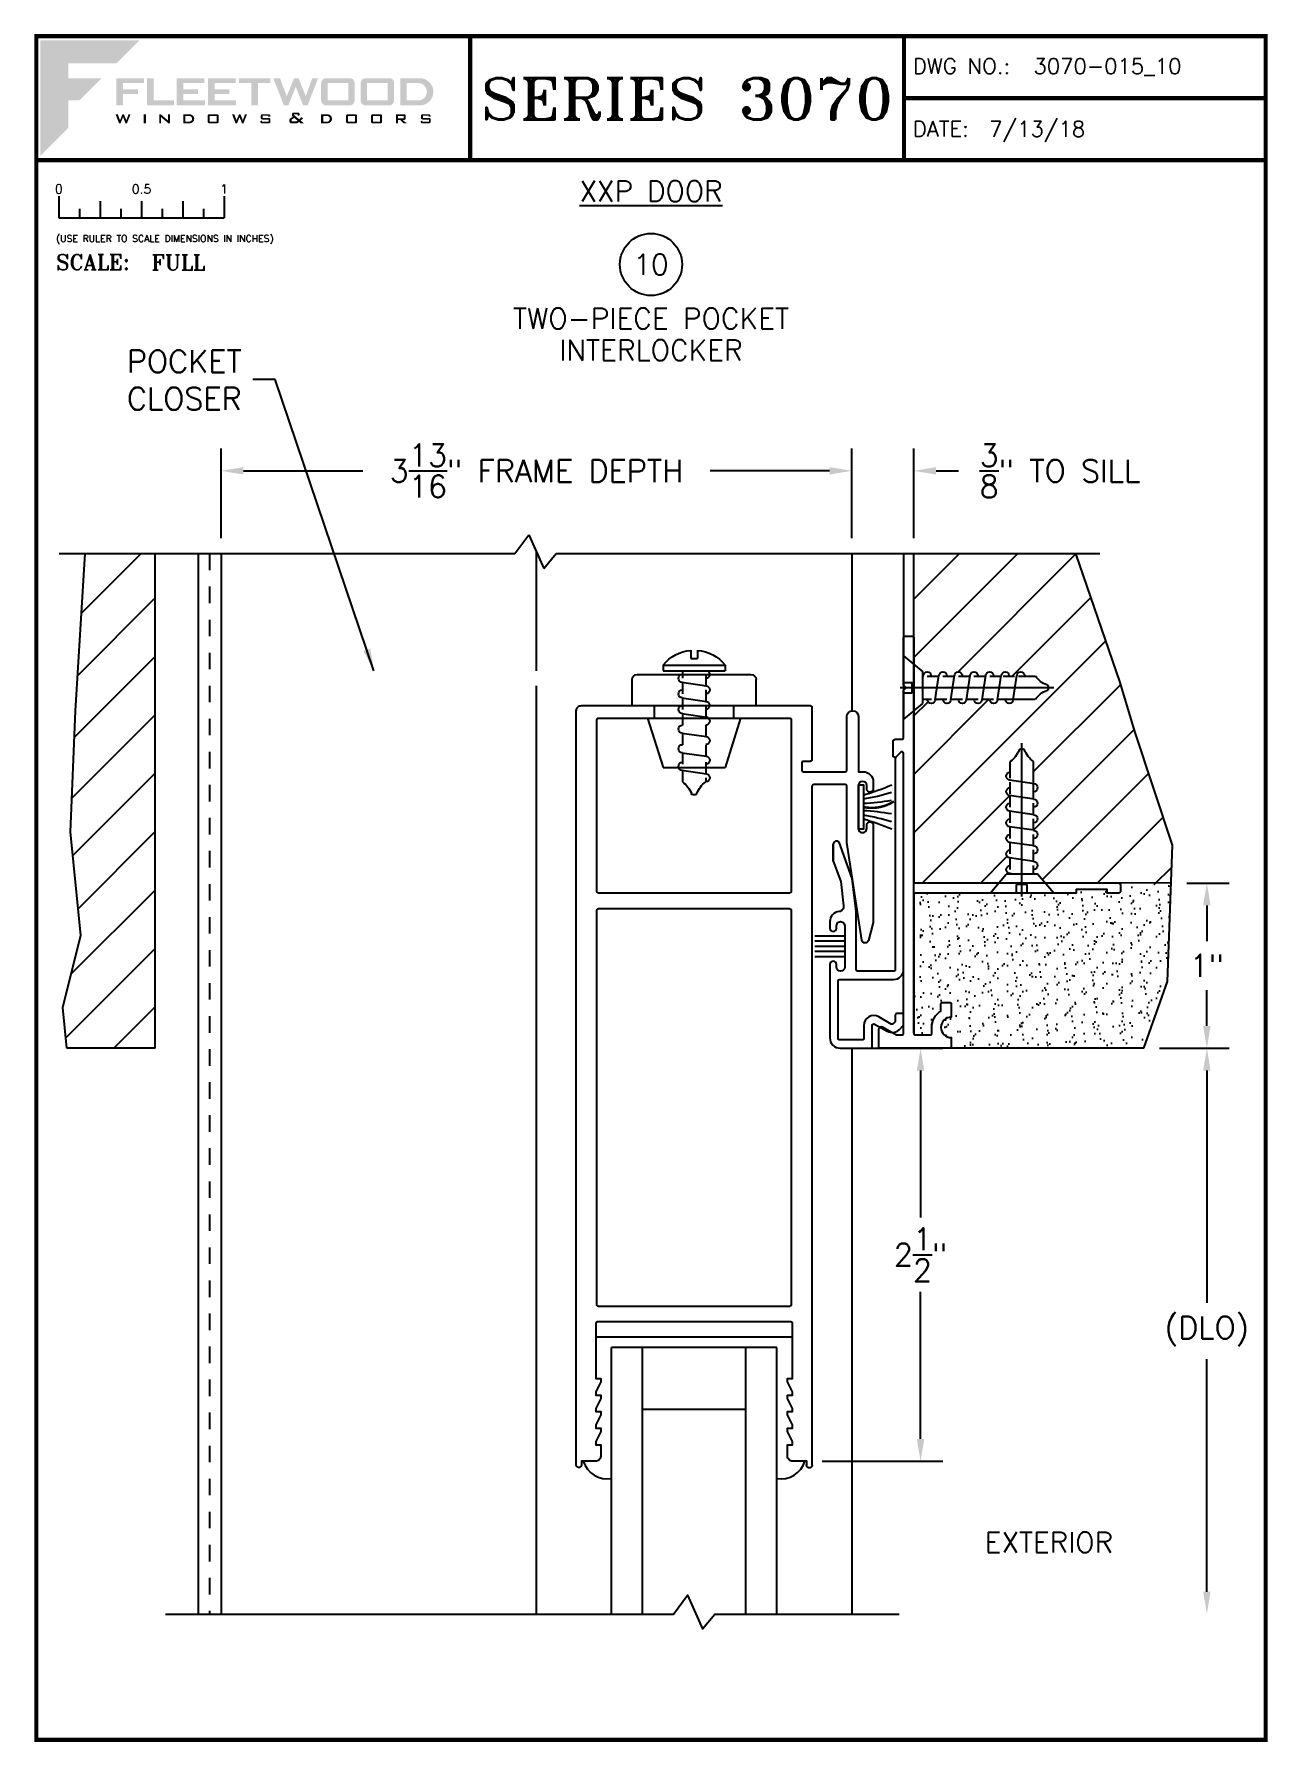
# Paper-space layout 'DETAIL 10' of a CAD drawing. Extents: x 0.3 to 7.8, y 0.1 to 10.4.
# The model-space entities are those that its viewports show. They can reach past a viewport. Long polylines and large blocks are cut down to what shows.
import ezdxf
from ezdxf.enums import TextEntityAlignment as Align

# ---------------------------------------------------------------- set-up
doc = ezdxf.new("R2010")
doc.units = 0
doc.header["$MEASUREMENT"] = 0
doc.linetypes.add('HIDDEN', pattern=[0.075, 0.05, -0.025])
doc.layers.get('0').update_dxf_attribs({"linetype": 'CONTINUOUS'})
doc.layers.get('DEFPOINTS').update_dxf_attribs({"color": 1, "linetype": 'CONTINUOUS'})
for name, color, linetype in [('ALUM-RED', 1, 'CONTINUOUS'), ('DIM', 7, 'CONTINUOUS'), ('FRAME', 1, 'CONTINUOUS'), ('GLASS-VINYL', 7, 'CONTINUOUS'), ('MISC', 7, 'CONTINUOUS'), ('SASH', 5, 'CONTINUOUS'), ('SEAL', 7, 'CONTINUOUS'), ('SILL-PAN', 7, 'CONTINUOUS'), ('TEXT', 7, 'CONTINUOUS'), ('VENT', 5, 'CONTINUOUS')]:
    doc.layers.add(name, color=color, linetype=linetype)
doc.layers.add('VP', color=40, linetype='CONTINUOUS', plot=False)
doc.layers.get('VP').off()
doc.styles.add('ROMANS', font='romans')
doc.styles.add('ROMANT', font='romant')
doc.styles.add('SIMPLEX-094', font='simplex.shx', dxfattribs={"height": 0.094})
doc.styles.get("Standard").update_dxf_attribs({"font": 'simplex.shx'})
doc.dimstyles.new('FULL SCALE', dxfattribs={"dimscale": 0.75, "dimtxt": 0.18, "dimasz": 0.18, "dimexe": 0.18, "dimexo": 0.125, "dimgap": 0.09, "dimtad": 0, "dimtih": 1, "dimtoh": 1, "dimdec": 4, "dimzin": 0, "dimdsep": 46, "dimlunit": 4, "dimtxsty": 'Standard', "dimcen": 0.09, "dimadec": 0, "dimazin": 0, "dimtfac": 1, "dimtdec": 4, "dimtofl": 0, "dimtmove": 0, "dimatfit": 3, "dimfxl": 0, "dimtolj": 1, "dimtzin": 0, "dimarcsym": 0})

# ---------------------------------------------------------------- blocks, each defined once
blk = doc.blocks.new('*D72')
at = {"layer": 'DEFPOINTS', "color": 0}
for p in [(7.179, 5.311), (7.014, 4.311), (7.395, 4.311)]:
    blk.add_point(p, dxfattribs=at)
at = {"layer": 'TEXT', "color": 0, "lineweight": -2}
for p, q in [((7.273, 5.311), (7.53, 5.311)), ((7.395, 5.176), (7.395, 4.959)), ((7.395, 4.446), (7.395, 4.663)), ((7.108, 4.311), (7.53, 4.311))]:
    blk.add_line(p, q, dxfattribs=at)
at = {"layer": 'TEXT', "color": 0}
for points in [[(7.372, 5.176), (7.417, 5.176), (7.395, 5.311)], [(7.372, 4.446), (7.417, 4.446), (7.395, 4.311)]]:
    blk.add_solid(points, dxfattribs=at)
at = {"layer": 'TEXT', "color": 0, "insert": (7.395, 4.811), "char_height": 0.135, "attachment_point": 5}
blk.add_mtext('\\A1;1"', dxfattribs=at)
blk = doc.blocks.new('Fleetwood_Logo_6-10-15')
h = blk.add_hatch(color=154)
h.dxf.hatch_style = 1
h.paths.add_polyline_path([(0.2526, -0.0017), (0.0019, -0.0017), (0.0019, -0.2942), (0.0725, -0.2236), (0.0725, -0.1535), (0.1007, -0.1535), (0.1567, -0.0976), (0.0725, -0.0976), (0.0725, -0.0596), (0.1946, -0.0596)])
h = blk.add_hatch(color=251)
h.dxf.hatch_style = 1
h.paths.add_polyline_path([(0.2487, -0.1256), (0.2112, -0.1256), (0.2112, -0.1102), (0.2647, -0.1102), (0.2647, -0.0976), (0.1946, -0.0976), (0.1946, -0.1667), (0.2112, -0.1667), (0.2112, -0.1377), (0.2487, -0.1377)])
h = blk.add_hatch(color=251)
h.dxf.hatch_style = 1
h.paths.add_polyline_path([(0.2886, -0.0976), (0.272, -0.0976), (0.272, -0.1667), (0.3401, -0.1667), (0.3401, -0.1535), (0.2886, -0.1535)])
h = blk.add_hatch(color=251)
h.dxf.hatch_style = 1
h.paths.add_polyline_path([(0.4175, -0.0976), (0.3474, -0.0976), (0.3474, -0.1667), (0.4185, -0.1667), (0.4185, -0.1534), (0.364, -0.1534), (0.364, -0.1377), (0.4015, -0.1377), (0.4015, -0.1256), (0.364, -0.1256), (0.364, -0.1102), (0.4175, -0.1102)])
h = blk.add_hatch(color=251)
h.dxf.hatch_style = 1
h.paths.add_polyline_path([(0.4965, -0.0976), (0.4264, -0.0976), (0.4264, -0.1667), (0.4975, -0.1667), (0.4975, -0.1534), (0.443, -0.1534), (0.443, -0.1377), (0.4804, -0.1377), (0.4804, -0.1256), (0.443, -0.1256), (0.443, -0.1102), (0.4965, -0.1102)])
h = blk.add_hatch(color=251)
h.dxf.hatch_style = 1
h.paths.add_polyline_path([(0.5842, -0.0976), (0.5054, -0.0976), (0.5054, -0.1102), (0.5365, -0.1102), (0.5365, -0.1667), (0.5531, -0.1667), (0.5531, -0.1102), (0.5842, -0.1102)])
h = blk.add_hatch(color=251)
h.dxf.hatch_style = 1
h.paths.add_polyline_path([(0.6089, -0.0976), (0.5921, -0.0976), (0.6188, -0.1667), (0.63, -0.1667), (0.6489, -0.1192), (0.6679, -0.1667), (0.6789, -0.1667), (0.7056, -0.0976), (0.6908, -0.0976), (0.6742, -0.1433), (0.6558, -0.0976), (0.6446, -0.0976), (0.6261, -0.1433)])
h = blk.add_hatch(color=251)
h.dxf.hatch_style = 1
h.paths.add_polyline_path([(0.7853, -0.0976), (0.726, -0.0976, 0.414214), (0.7133, -0.1102), (0.7133, -0.154, 0.414214), (0.726, -0.1667), (0.7853, -0.1667, 0.414214), (0.798, -0.154), (0.798, -0.1102, 0.414214)])
h.paths.add_polyline_path([(0.7819, -0.1102), (0.7819, -0.154), (0.7294, -0.154), (0.7294, -0.1102)], flags=16)
h = blk.add_hatch(color=251)
h.dxf.hatch_style = 1
h.paths.add_polyline_path([(0.8856, -0.0976), (0.8262, -0.0976, 0.414214), (0.8136, -0.1102), (0.8136, -0.154, 0.414214), (0.8262, -0.1667), (0.8856, -0.1667, 0.414214), (0.8982, -0.154), (0.8982, -0.1102, 0.414214)])
h.paths.add_polyline_path([(0.8822, -0.1102), (0.8822, -0.154), (0.8296, -0.154), (0.8296, -0.1102)], flags=16)
h = blk.add_hatch(color=251)
h.dxf.hatch_style = 1
h.paths.add_polyline_path([(0.9632, -0.0976), (0.914, -0.0976), (0.914, -0.1667), (0.9632, -0.1667, 1)])
h.paths.add_polyline_path([(0.9301, -0.1102), (0.9593, -0.1102, -1), (0.9593, -0.154), (0.9301, -0.154)], flags=16)
h = blk.add_hatch(color=7)
h.dxf.hatch_style = 1
h.paths.add_polyline_path([(0.2301, -0.1891), (0.2251, -0.1891), (0.2196, -0.2043), (0.2134, -0.1891), (0.2097, -0.1891), (0.2035, -0.2043), (0.1978, -0.1891), (0.1922, -0.1891), (0.2011, -0.2121), (0.2048, -0.2121), (0.2112, -0.1963), (0.2175, -0.2121), (0.2212, -0.2121)])
h = blk.add_hatch(color=7)
h.dxf.hatch_style = 1
h.paths.add_polyline_path([(0.2691, -0.1891), (0.2637, -0.1891), (0.2637, -0.2118), (0.2637, -0.2121), (0.2691, -0.2121)])
h = blk.add_hatch(color=7)
h.dxf.hatch_style = 1
h.paths.add_polyline_path([(0.3077, -0.1964), (0.3259, -0.2121), (0.3298, -0.2121), (0.3298, -0.1891), (0.325, -0.1891), (0.325, -0.2047), (0.3067, -0.1891), (0.3029, -0.1891), (0.3029, -0.2121), (0.3077, -0.2121)])
h = blk.add_hatch(color=7)
h.dxf.hatch_style = 1
h.paths.add_polyline_path([(0.3801, -0.1891), (0.3637, -0.1891), (0.3637, -0.2121), (0.3801, -0.2121, 1)])
h.paths.add_polyline_path([(0.3691, -0.2079), (0.3691, -0.1933), (0.3788, -0.1933, -1), (0.3788, -0.2079)], flags=16)
h = blk.add_hatch(color=7)
h.dxf.hatch_style = 1
h.paths.add_polyline_path([(0.4537, -0.2079), (0.4537, -0.1933, 0.414214), (0.4495, -0.1891), (0.4297, -0.1891, 0.414214), (0.4255, -0.1933), (0.4255, -0.2079, 0.414214), (0.4297, -0.2121), (0.4495, -0.2121, 0.414214)])
h.paths.add_polyline_path([(0.4308, -0.2079), (0.4308, -0.1933), (0.4484, -0.1933), (0.4484, -0.2079)], flags=16)
h = blk.add_hatch(color=7)
h.dxf.hatch_style = 1
h.paths.add_polyline_path([(0.5253, -0.1891), (0.5203, -0.1891), (0.5148, -0.2043), (0.5087, -0.1891), (0.5049, -0.1891), (0.4988, -0.2043), (0.493, -0.1891), (0.4874, -0.1891), (0.4963, -0.2121), (0.5001, -0.2121), (0.5064, -0.1963), (0.5127, -0.2121), (0.5164, -0.2121)])
h = blk.add_hatch(color=7)
h.dxf.hatch_style = 1
h.paths.add_polyline_path([(0.5801, -0.1891), (0.5643, -0.1891, 0.414214), (0.56, -0.1933), (0.56, -0.1981, 0.414214), (0.5643, -0.2024), (0.58, -0.2024), (0.58, -0.2078), (0.5637, -0.2078), (0.5637, -0.2052), (0.5591, -0.2062), (0.5591, -0.2078, 0.414214), (0.5634, -0.2121), (0.5805, -0.2121, 0.414214), (0.5848, -0.2078), (0.5848, -0.2024, 0.414214), (0.5805, -0.1982), (0.5648, -0.1982), (0.5648, -0.193), (0.5798, -0.193), (0.5798, -0.1958), (0.5843, -0.1948), (0.5843, -0.1933, 0.414214)])
h = blk.add_hatch(color=7)
h.dxf.hatch_style = 1
h.paths.add_polyline_path([(0.645, -0.1913, -0.222262), (0.6447, -0.1906), (0.6447, -0.1892), (0.6535, -0.1892), (0.6535, -0.193), (0.6587, -0.1918), (0.6587, -0.189, 0.414214), (0.6544, -0.1847), (0.6437, -0.1847, 0.414214), (0.6394, -0.189), (0.6394, -0.1922, 0.222262), (0.6407, -0.1948), (0.6415, -0.1955), (0.6345, -0.1998, 0.260684), (0.6329, -0.2027), (0.6329, -0.2078, 0.414214), (0.6372, -0.2121), (0.6514, -0.2121, 0.17577), (0.6536, -0.2113), (0.657, -0.2085), (0.6614, -0.2121), (0.6699, -0.2121), (0.6613, -0.2049), (0.6676, -0.1997), (0.6637, -0.1964), (0.6574, -0.2017)])
h.paths.add_polyline_path([(0.6532, -0.2052), (0.6509, -0.2072, -0.17577), (0.6502, -0.2074), (0.6382, -0.2074), (0.6382, -0.2033, -0.260684), (0.6387, -0.2025), (0.6451, -0.1985)], flags=16)
h = blk.add_hatch(color=7)
h.dxf.hatch_style = 1
h.paths.add_polyline_path([(0.7294, -0.1891), (0.713, -0.1891), (0.713, -0.2121), (0.7294, -0.2121, 1)])
h.paths.add_polyline_path([(0.7184, -0.2079), (0.7184, -0.1933), (0.7281, -0.1933, -1), (0.7281, -0.2079)], flags=16)
h = blk.add_hatch(color=7)
h.dxf.hatch_style = 1
h.paths.add_polyline_path([(0.8045, -0.2079), (0.8045, -0.1933, 0.414214), (0.8003, -0.1891), (0.7805, -0.1891, 0.414214), (0.7763, -0.1933), (0.7763, -0.2079, 0.414214), (0.7805, -0.2121), (0.8003, -0.2121, 0.414214)])
h.paths.add_polyline_path([(0.7816, -0.2079), (0.7816, -0.1933), (0.7992, -0.1933), (0.7992, -0.2079)], flags=16)
h = blk.add_hatch(color=7)
h.dxf.hatch_style = 1
h.paths.add_polyline_path([(0.8678, -0.2079), (0.8678, -0.1933, 0.414214), (0.8636, -0.1891), (0.8438, -0.1891, 0.414214), (0.8396, -0.1933), (0.8396, -0.2079, 0.414214), (0.8438, -0.2121), (0.8636, -0.2121, 0.414214)])
h.paths.add_polyline_path([(0.8449, -0.2079), (0.8449, -0.1933), (0.8624, -0.1933), (0.8624, -0.2079)], flags=16)
h = blk.add_hatch(color=7)
h.dxf.hatch_style = 1
h.paths.add_polyline_path([(0.9277, -0.1993), (0.9277, -0.1933, 0.414214), (0.9235, -0.1891), (0.9028, -0.1891), (0.9028, -0.2121), (0.9082, -0.2121), (0.9082, -0.2035), (0.9131, -0.2035), (0.9224, -0.2121), (0.9303, -0.2121), (0.9197, -0.2035), (0.9235, -0.2035, 0.414214)])
h.paths.add_polyline_path([(0.9082, -0.1993), (0.9082, -0.1933), (0.9214, -0.1933, -0.414214), (0.9224, -0.1943), (0.9224, -0.1983, -0.414214), (0.9214, -0.1993)], flags=16)
h = blk.add_hatch(color=7)
h.dxf.hatch_style = 1
h.paths.add_polyline_path([(0.9867, -0.1982), (0.971, -0.1982), (0.971, -0.193), (0.9859, -0.193), (0.9859, -0.1958), (0.9905, -0.1948), (0.9905, -0.1933, 0.414214), (0.9863, -0.1891), (0.9705, -0.1891, 0.414214), (0.9662, -0.1933), (0.9662, -0.1981, 0.414214), (0.9705, -0.2024), (0.9862, -0.2024), (0.9862, -0.2078), (0.9699, -0.2078), (0.9699, -0.2052), (0.9653, -0.2062), (0.9653, -0.2078, 0.414214), (0.9696, -0.2121), (0.9867, -0.2121, 0.414214), (0.991, -0.2078), (0.991, -0.2024, 0.414214)])
blk = doc.blocks.new('A-SIZE_P')
at = {"const_width": 0.025}
blk.add_lwpolyline([(0.313, 0.125), (7.751, 0.125), (7.751, 10.437), (0.313, 10.437)], close=True, dxfattribs=at)
for points in [[(2.938, 10.437), (2.938, 9.687)], [(5.563, 10.437), (5.563, 9.687)], [(5.563, 10.062), (7.751, 10.062)], [(0.313, 9.687), (7.751, 9.687)]]:
    blk.add_lwpolyline(points, dxfattribs=at)
at = {"xscale": 2.387023416083395, "yscale": 2.387023416083395, "zscale": 2.387023416083395}
blk.add_blockref('Fleetwood_Logo_6-10-15', (0.334, 10.416), dxfattribs=at)
for s, style, p in [('DWG NO.:', 'SIMPLEX-094', (5.617, 10.209)), ('DATE:', 'SIMPLEX-094', (5.616, 9.829)), ('SCALE:', 'ROMANT', (0.433, 9.022))]:
    blk.add_text(s, height=0.094, dxfattribs=dict(style=style)).set_placement(p)
for tag, p, style in [('DWG_NO', (6.346, 10.209), 'SIMPLEX-094'), ('DATE', (6.077, 9.829), 'SIMPLEX-094'), ('SCALE', (1.011, 9.02), 'ROMANT')]:
    blk.add_attdef(tag, p, '', height=0.094, dxfattribs=dict(style=style))
for tag, height, style, width, p, p2 in [('DWG_NO_F', 0.094, 'SIMPLEX-094', 1.745692, (6.347, 10.209), (7.683, 10.209)), ('PRODUCT', 0.25, 'ROMANT', 1.390728, (3.001, 9.934), (5.5, 9.934))]:
    blk.add_attdef(tag, text='', height=height, dxfattribs=dict(style=style, width=width)).set_placement(p, p2, align=Align.FIT)
blk = doc.blocks.new('Full')
for p, q in [((0.137, -0.219), (0.137, -0.35)), ((0.262, -0.294), (0.262, -0.35)), ((0.387, -0.249), (0.387, -0.35)), ((0.512, -0.294), (0.512, -0.35)), ((0.637, -0.249), (0.637, -0.35)), ((0.762, -0.294), (0.762, -0.35)), ((0.887, -0.249), (0.887, -0.35)), ((1.012, -0.294), (1.012, -0.35)), ((1.137, -0.219), (1.137, -0.35)), ((0.137, -0.35), (1.137, -0.35))]:
    blk.add_line(p, q)
for s, p in [('0', (0.137, -0.219)), ('0.5', (0.637, -0.219)), ('1', (1.137, -0.219))]:
    blk.add_text(s, height=0.055).set_placement(p, align=Align.BOTTOM_CENTER)
at = {"style": 'ROMANS'}
blk.add_text('(USE RULER TO SCALE DIMENSIONS IN INCHES)', height=0.04115, dxfattribs=at).set_placement((0.12, -0.495))
blk = doc.blocks.new('*D113')
at = {"layer": 'DEFPOINTS', "color": 0}
for p in [(7.014, 4.311), (5.533, 0.886), (7.395, 0.886)]:
    blk.add_point(p, dxfattribs=at)
at = {"layer": 'MISC', "color": 0, "lineweight": -2}
for p, q in [((7.108, 4.311), (7.53, 4.311)), ((7.395, 4.176), (7.395, 2.769)), ((7.395, 1.021), (7.395, 2.428))]:
    blk.add_line(p, q, dxfattribs=at)
at = {"layer": 'MISC', "color": 0}
for points in [[(7.372, 4.176), (7.417, 4.176), (7.395, 4.311)], [(7.372, 1.021), (7.417, 1.021), (7.395, 0.886)]]:
    blk.add_solid(points, dxfattribs=at)
at = {"layer": 'MISC', "color": 0, "insert": (7.395, 2.598), "char_height": 0.135, "attachment_point": 5}
blk.add_mtext('\\A1;(DLO)', dxfattribs=at)
blk = doc.blocks.new('*D114')
at = {"layer": 'DEFPOINTS', "color": 0}
for p in [(5.247, 7.806), (1.431, 7.305), (5.247, 7.305)]:
    blk.add_point(p, dxfattribs=at)
at = {"layer": 'MISC', "color": 0, "lineweight": -2}
for p, q in [((1.431, 7.399), (1.431, 7.941)), ((5.247, 7.399), (5.247, 7.941)), ((1.566, 7.806), (2.288, 7.806)), ((5.112, 7.806), (4.39, 7.806))]:
    blk.add_line(p, q, dxfattribs=at)
at = {"layer": 'MISC', "color": 0}
for points in [[(1.566, 7.829), (1.566, 7.784), (1.431, 7.806)], [(5.112, 7.829), (5.112, 7.784), (5.247, 7.806)]]:
    blk.add_solid(points, dxfattribs=at)
at = {"layer": 'MISC', "color": 0, "insert": (3.339, 7.806), "char_height": 0.135, "attachment_point": 5}
blk.add_mtext('\\A1;3{\\H1x;\\S13/16;}" FRAME DEPTH', dxfattribs=at)
blk = doc.blocks.new('*D115')
at = {"layer": 'DEFPOINTS', "color": 0}
for p in [(5.622, 7.806), (5.247, 7.305), (5.622, 7.305)]:
    blk.add_point(p, dxfattribs=at)
at = {"layer": 'MISC', "color": 0, "lineweight": -2}
for p, q in [((5.247, 7.399), (5.247, 7.941)), ((5.622, 7.399), (5.622, 7.941)), ((5.112, 7.806), (4.977, 7.806)), ((5.757, 7.806), (5.892, 7.806))]:
    blk.add_line(p, q, dxfattribs=at)
at = {"layer": 'MISC', "color": 0}
for points in [[(5.112, 7.829), (5.112, 7.784), (5.247, 7.806)], [(5.757, 7.829), (5.757, 7.784), (5.622, 7.806)]]:
    blk.add_solid(points, dxfattribs=at)
at = {"layer": 'MISC', "color": 0, "insert": (6.506, 7.806), "char_height": 0.135, "attachment_point": 5}
blk.add_mtext('\\A1;{\\H1x;\\S3/8;}" TO SILL', dxfattribs=at)
blk = doc.blocks.new('*D116')
at = {"layer": 'DEFPOINTS', "color": 0}
for p in [(5.176, 4.311), (4.974, 1.811), (5.663, 1.811)]:
    blk.add_point(p, dxfattribs=at)
at = {"layer": 'MISC', "color": 0, "lineweight": -2}
for p, q in [((5.27, 4.311), (5.798, 4.311)), ((5.663, 4.176), (5.663, 3.286)), ((5.663, 1.946), (5.663, 2.836)), ((5.068, 1.811), (5.798, 1.811))]:
    blk.add_line(p, q, dxfattribs=at)
at = {"layer": 'MISC', "color": 0}
for points in [[(5.64, 4.176), (5.685, 4.176), (5.663, 4.311)], [(5.64, 1.946), (5.685, 1.946), (5.663, 1.811)]]:
    blk.add_solid(points, dxfattribs=at)
at = {"layer": 'MISC', "color": 0, "insert": (5.663, 3.061), "char_height": 0.135, "attachment_point": 5}
blk.add_mtext('\\A1;2{\\H1x;\\S1/2;}"', dxfattribs=at)
blk = doc.blocks.new('sectball')
blk.add_circle((0, 0), 0.125)
blk.add_attdef('NO', text='', height=0.062).set_placement((0, 0), align=Align.MIDDLE_CENTER)
for tag, p in [('LINE1', (0, -0.2588)), ('LINE2', (0, -0.3864)), ('LINE3', (0, -0.5214))]:
    blk.add_attdef(tag, text='', height=0.078).set_placement(p, align=Align.CENTER)
blk = doc.blocks.new('A$C72B7364F')
at = {"linetype": 'Continuous'}
for p, q in [((0.0224, 0.0935), (0.0313, 0.0935)), ((0.0224, 0.0935), (0.0224, 0)), ((0.0313, 0.0935), (0.0313, 0)), ((0, 0.0517), (0.0125, 0.0517)), ((0.0125, 0.0517), (0.0125, 0.0418)), ((0.0313, 0.0644), (0.0425, 0.0644)), ((0.0485, 0.0654), (0.0539, 0.028)), ((0.0487, 0.0644), (0.0661, 0.0644)), ((0.0721, 0.0654), (0.0775, 0.028)), ((0.0723, 0.0644), (0.0896, 0.0644)), ((0.0956, 0.0654), (0.1011, 0.028)), ((0.0958, 0.0644), (0.1132, 0.0644)), ((0.1253, 0.0654), (0.1307, 0.028)), ((0.1255, 0.0644), (0.1429, 0.0644)), ((0.155, 0.0654), (0.1604, 0.028)), ((0.1552, 0.0644), (0.1725, 0.0644)), ((0.1817, 0.0654), (0.1871, 0.028)), ((0.1819, 0.0644), (0.1992, 0.0644)), ((0, 0.0418), (0.0125, 0.0418)), ((0.0364, 0.0291), (0.0539, 0.0291)), ((0.06, 0.0291), (0.0774, 0.0291)), ((0.0835, 0.0291), (0.101, 0.0291)), ((0.1132, 0.0291), (0.1306, 0.0291)), ((0.1429, 0.0291), (0.1603, 0.0291)), ((0.1696, 0.0291), (0.187, 0.0291)), ((0.1931, 0.0291), (0.1992, 0.0291)), ((0.2188, 0.0451), (0.2188, 0.0484)), ((0.0224, 0), (0.0313, 0))]:
    blk.add_line(p, q, dxfattribs=at)
for centre, radius, start, end in [((0.0599, 0.0467), 0.0599, 128.718, 175.226), ((0.0425, 0.0644), 0.00611, 0, 180), ((0.0661, 0.0644), 0.00611, 0, 180), ((0.0896, 0.0644), 0.00611, 0, 180), ((0.1193, 0.0644), 0.00611, 0, 180), ((0.149, 0.0644), 0.00611, 0, 180), ((0.1757, 0.0644), 0.00611, 0, 180), ((0.2302, 0.0864), 0.038, 215.4362, 249.2949), ((0.0599, 0.0467), 0.0599, 184.774, 231.282), ((0.0364, 0.0291), 0.00611, 212.4827, 0), ((0.06, 0.0291), 0.00611, 180, 0), ((0.06, 0.0291), 0.00611, 180, 0), ((0.0835, 0.0291), 0.00611, 180, 0), ((0.1071, 0.0291), 0.00611, 180, 0), ((0.1071, 0.0291), 0.00611, 180, 0), ((0.1367, 0.0291), 0.00611, 180, 0), ((0.1367, 0.0291), 0.00611, 180, 0), ((0.1664, 0.0291), 0.00611, 180, 0), ((0.1664, 0.0291), 0.00611, 180, 0), ((0.1931, 0.0291), 0.00611, 180, 0), ((0.2302, 0.0071), 0.038, 110.7051, 144.5638), ((0.2163, 0.0484), 0.00249, 0, 78.2349), ((0.2163, 0.0451), 0.00249, 281.7651, 0)]:
    blk.add_arc(centre, radius, start, end, dxfattribs=at)
blk = doc.blocks.new('A$C02B45EA9')
for p, q in [((0, 0.909), (0.097, 0.793)), ((0.161, 0.909), (0, 0.909)), ((0.161, 0.909), (0.161, 0.857)), ((0.224, 0.857), (0.161, 0.857)), ((0.192, 0.929), (0.192, 0)), ((0.224, 0.909), (0.224, 0.857)), ((0.385, 0.909), (0.224, 0.909)), ((0.385, 0.909), (0.288, 0.793)), ((0.288, 0.793), (0.097, 0.793))]:
    blk.add_line(p, q)
at = {"linetype": 'Continuous'}
for p, q in [((0.142, 0.793), (0.118, 0.79)), ((0.122, 0.793), (0.122, 0.79)), ((0.122, 0.766), (0.122, 0.696)), ((0.263, 0.793), (0.263, 0.741)), ((0.267, 0.717), (0.118, 0.695)), ((0.267, 0.623), (0.118, 0.601)), ((0.122, 0.671), (0.122, 0.601)), ((0.263, 0.716), (0.263, 0.647)), ((0.263, 0.622), (0.263, 0.553)), ((0.267, 0.528), (0.118, 0.507)), ((0.122, 0.577), (0.122, 0.507)), ((0.263, 0.528), (0.263, 0.458)), ((0.267, 0.434), (0.118, 0.412)), ((0.122, 0.483), (0.122, 0.413)), ((0.263, 0.433), (0.263, 0.364)), ((0.267, 0.34), (0.118, 0.318)), ((0.122, 0.388), (0.122, 0.319)), ((0.263, 0.339), (0.263, 0.237)), ((0.267, 0.246), (0.118, 0.224)), ((0.122, 0.307), (0.122, 0.237)), ((0.122, 0.213), (0.122, 0.112)), ((0.263, 0.245), (0.263, 0.112)), ((0.186, 0.034), (0.199, 0.034))]:
    blk.add_line(p, q, dxfattribs=at)
for centre, radius, start, end in [((0.122, 0.766), 0.0244, 90, 270), ((0.122, 0.766), 0.0244, 90, 270), ((0.263, 0.741), 0.0244, 270, 90), ((0.122, 0.671), 0.0244, 90, 270), ((0.122, 0.671), 0.0244, 90, 270), ((0.263, 0.647), 0.0244, 270, 90), ((0.122, 0.577), 0.0244, 90, 270), ((0.263, 0.553), 0.0244, 270, 90), ((0.122, 0.483), 0.0244, 90, 270), ((0.122, 0.483), 0.0244, 90, 270), ((0.263, 0.458), 0.0244, 270, 90), ((0.122, 0.388), 0.0244, 90, 270), ((0.122, 0.294), 0.0244, 90, 270), ((0.263, 0.364), 0.0244, 270, 90), ((0.122, 0.2), 0.0244, 90, 270), ((0.263, 0.27), 0.0244, 270, 90), ((0.034, -0.012), 0.152, 20.7051, 54.5638), ((0.351, -0.012), 0.152, 125.4362, 159.2949), ((0.186, 0.044), 0.00998, 191.7651, 270), ((0.199, 0.044), 0.00998, 270, 348.2349)]:
    blk.add_arc(centre, radius, start, end, dxfattribs=at)
blk = doc.blocks.new('A$C65D31368')
at = {"layer": 'MISC', "extrusion": (0, 0, -1), "xscale": 0.25, "yscale": 0.25, "zscale": -0.25}
blk.add_blockref('A$C02B45EA9', (-0.0962, 0), dxfattribs=at)
blk = doc.blocks.new('3756 2 pc Post Interlocker')
at = {"color": 7}
for p, q in [((-0.678, 0.418), (-0.678, 0.598)), ((-0.647, 0.418), (-0.647, 0.598)), ((-0.616, 0.418), (-0.616, 0.598)), ((-0.585, 0.418), (-0.585, 0.598)), ((-0.554, 0.418), (-0.554, 0.598))]:
    blk.add_line(p, q, dxfattribs=at)
blk.add_lwpolyline([(-1.133, 0.487), (-1.01, 0.442), (-0.862, 0.425, 0.41874), (-0.827, 0.452, -0.384071), (-0.766, 0.508), (-0.726, 0.508, -0.999994), (-0.726, 0.468), (-0.741, 0.468, 1.000003), (-0.741, 0.418), (-0.491, 0.418, 0.999996), (-0.491, 0.468), (-0.506, 0.468, -1), (-0.506, 0.508), (-0.062, 0.508, -0.414214), (0, 0.446), (0, 0.318), (0, 0.262, -0.414214), (-0.01, 0.252), (-0.138, 0.252, 0.577352), (-0.146, 0.237), (-0.103, 0.161, -0.339456), (-0.112, 0.089), (-0.139, 0.062), (-0.2, 0.062, -0.414214), (-0.21, 0.072), (-0.21, 0.102, -0.414214), (-0.2, 0.112), (-0.164, 0.112, 0.198912), (-0.157, 0.115), (-0.147, 0.124, 0.339456), (-0.146, 0.136), (-0.19, 0.212, -0.577352), (-0.138, 0.302), (-0.06, 0.302, 0.414214), (-0.05, 0.312), (-0.05, 0.448, 0.414214), (-0.06, 0.458), (-0.406, 0.458, 0.414214), (-0.416, 0.448), (-0.416, 0.122, -0.414214), (-0.476, 0.062), (-1.784, 0.062, -0.668179), (-1.791, 0.079), (-1.761, 0.109, -0.198912), (-1.754, 0.112), (-0.476, 0.112, 0.414214), (-0.466, 0.122), (-0.466, 0.338, 0.414214), (-0.476, 0.348), (-0.828, 0.348), (-1.028, 0.372), (-1.247, 0.452, -0.701346), (-1.234, 0.487), (-1.133, 0.487), (-1.234, 0.487)], format="xyb")
blk.add_lwpolyline([(-0.08, -0.01), (-0.08, -0.099, -0.414214), (-0.09, -0.109), (-0.126, -0.109, 0.258619), (-0.225, -0.164), (-0.267, -0.164, 0.414214), (-0.277, -0.174), (-0.277, -0.216, 0.414214), (-0.267, -0.226), (-0.188, -0.226, -1), (-0.064, -0.226), (-0.01, -0.226, 0.414214), (0, -0.216), (0, 0.202, 0.414214), (-0.01, 0.212), (-0.116, 0.212, 0.57735), (-0.129, 0.189), (-0.08, 0.105), (-0.08, 0.072, -0.414214), (-0.09, 0.062), (-1.784, 0.062, -0.668179), (-1.791, 0.079), (-1.763, 0.107, 0.668179), (-1.77, 0.124), (-1.86, 0.124, 0.414214), (-1.87, 0.114), (-1.87, 0.072, -0.414214), (-1.88, 0.062), (-2.167, 0.062), (-2.182, 0.047), (-2.197, 0.062), (-2.485, 0.062, 0.414214), (-2.495, 0.052), (-2.495, 0.01, 0.414214), (-2.485, 0), (-1.01, 0, -0.414214), (-1, -0.01), (-1, -1.237, 0.414214), (-0.987, -1.25), (-0.951, -1.25, 0.414214), (-0.938, -1.237), (-0.938, -1.17), (-0.96, -1.17), (-0.96, -0.982), (-0.938, -0.982), (-0.938, -0.01, -0.414214), (-0.928, 0), (-0.09, 0, -0.414214)], format="xyb", close=True)
at = {"color": 7, "extrusion": (0, 0, -1), "xscale": 4, "yscale": 4, "zscale": -4}
blk.add_blockref('A$C65D31368', (1.99, -0.847), dxfattribs=at)
at = {"color": 7, "extrusion": (0, 0, -1), "xscale": 4, "yscale": 4, "zscale": -4, "rotation": 90}
blk.add_blockref('A$C65D31368', (1.847, -0.846), dxfattribs=at)
blk = doc.blocks.new('A$C1D443341')
for p, q in [((0.188, 0.75), (0.031, 0.75)), ((0.188, 0.75), (0.188, 0)), ((0, 0.719), (0, 0.031)), ((0.264, 0.656), (0.562, 0.563)), ((0.264, 0.656), (0.264, 0.094)), ((0.264, 0.615), (0.188, 0.615)), ((0.562, 0.563), (0.562, 0.187)), ((0.264, 0.135), (0.188, 0.135)), ((0.264, 0.094), (0.562, 0.187)), ((0.188, 0), (0.031, 0))]:
    blk.add_line(p, q)
for centre, start, end in [((0.031, 0.719), 90, 180), ((0.031, 0.031), 180, 270)]:
    blk.add_arc(centre, 0.031, start, end)
blk = doc.blocks.new('A$C47D80548')
at = {"layer": 'MISC', "xscale": 0.25, "yscale": 0.25, "zscale": 0.25}
blk.add_blockref('A$C1D443341', (0, 0), dxfattribs=at)
blk = doc.blocks.new('A$C1B9D595B')
at = {"layer": 'FRAME', "rotation": 180}
blk.add_blockref('A$C47D80548', (0.1405, 0.1875), dxfattribs=at)
blk = doc.blocks.new('A$C363677CB')
at = {"layer": 'SASH', "rotation": 180}
blk.add_blockref('A$C1B9D595B', (0.1405, 0.1875), dxfattribs=at)
blk = doc.blocks.new('BUMPER')
at = {"layer": 'TEXT', "rotation": 180}
blk.add_blockref('A$C363677CB', (0.047, 0.0937), dxfattribs=at)
blk = doc.blocks.new('3704_2.5in_Pocket_Sightline_Interlocker')
blk.add_lwpolyline([(0.863, -0.713, 1.271834), (0.863, -0.681), (0.843, -0.681), (0.843, -0.596, 0.414214), (0.812, -0.565), (0.743, -0.565), (0.743, -0.595), (0.723, -0.595), (0.663, -0.565), (0.643, -0.565), (0.643, -0.595), (0.623, -0.595), (0.563, -0.565), (0.543, -0.565), (0.543, -0.595), (0.523, -0.595), (0.463, -0.565), (0.443, -0.565), (0.443, -0.595), (0.423, -0.595), (0.363, -0.565), (0.343, -0.565), (0.343, -0.595), (0.01, -0.595, -0.414214), (0, -0.585), (0, 0.585, -0.414214), (0.01, 0.595), (0.343, 0.595), (0.343, 0.565), (0.363, 0.565), (0.423, 0.595), (0.443, 0.595), (0.443, 0.565), (0.463, 0.565), (0.523, 0.595), (0.543, 0.595), (0.543, 0.565), (0.563, 0.565), (0.623, 0.595), (0.643, 0.595), (0.643, 0.565), (0.663, 0.565), (0.723, 0.595), (0.743, 0.595), (0.743, 0.565), (0.812, 0.565, 0.414214), (0.843, 0.596), (0.843, 0.681), (0.863, 0.681, 1.112348), (0.863, 0.713), (-3.7, 0.713, 0.414214), (-3.731, 0.682), (-3.731, -0.703, 0.414214), (-3.721, -0.713), (-3.403, -0.713, 0.414214), (-3.393, -0.703), (-3.393, -0.661, -0.414214), (-3.383, -0.651), (-3.341, -0.651, -0.414214), (-3.331, -0.661), (-3.331, -0.914, -0.414214), (-3.341, -0.924), (-3.665, -0.924, 1), (-3.665, -0.994), (-3.331, -0.994), (-3.331, -1.022, 0.414214), (-3.269, -1.084), (-3.227, -1.084, 1), (-3.227, -1.044), (-3.247, -1.044, -0.999996), (-3.247, -0.994), (-2.987, -0.994, -1.000003), (-2.987, -1.044), (-3.007, -1.044, 0.999994), (-3.007, -1.084), (-2.419, -1.084), (-2.309, -1.054, 0.811415), (-2.311, -1.015), (-2.903, -0.924), (-3.243, -0.924, -0.414214), (-3.253, -0.914), (-3.253, -0.723, -0.414214), (-3.243, -0.713), (0.863, -0.713)], format="xyb")
for points in [[(-2.606, 0.588), (-3.645, 0.588, 0.414214), (-3.655, 0.578), (-3.655, -0.578, 0.414214), (-3.645, -0.588), (-2.606, -0.588, 0.414214), (-2.596, -0.578), (-2.596, 0.578, 0.414214)], [(-0.104, 0.588), (-2.492, 0.588, 0.414214), (-2.502, 0.578), (-2.502, -0.578, 0.414214), (-2.492, -0.588), (-0.104, -0.588, 0.414214), (-0.094, -0.578), (-0.094, 0.578, 0.414214)]]:
    blk.add_lwpolyline(points, format="xyb", close=True)
blk = doc.blocks.new('*U177')
for centre, radius, start, end in [((-0.336, 1.374), 1.351, 285.7345, 293.4385), ((-0.214, 1.458), 1.43, 279.811, 286.8592), ((-0.038, 1.393), 1.372, 272.8379, 280.0309), ((-0.038, -1.393), 1.372, 79.9691, 87.1621), ((-0.214, -1.458), 1.43, 73.1408, 80.189), ((-0.336, -1.374), 1.351, 66.5615, 74.2655)]:
    blk.add_arc(centre, radius, start, end)
at = {"layer": 'SEAL'}
blk.add_lwpolyline([(0, -0.135), (0, 0.135), (0.03, 0.135), (0.03, -0.135)], close=True, dxfattribs=at)
at = {"layer": 'SEAL', "const_width": 0.015}
blk.add_lwpolyline([(0.03, 0, 0.199058), (0.214, 0.034)], format="xyb", dxfattribs=at)
at = {"flags": 9}
for tag, p in [('MANUFACTURER_PART_#', (0, -0.199)), ('FLEETWOOD_PART_#', (-0.001, -0.249))]:
    blk.add_attdef(tag, p, '', height=0.0312, dxfattribs=at)
blk = doc.blocks.new('*U180')
at = {"layer": 'MISC', "xscale": -4, "yscale": 4, "zscale": 4}
blk.add_blockref('BUMPER', (-1.231, 0), dxfattribs=at)
at = {"layer": 'SEAL', "rotation": 90.00000000000001}
blk.add_blockref('*U177', (-0.617, 0.994), dxfattribs=at)
at = {"layer": 'VENT', "xscale": -1, "rotation": 180}
blk.add_blockref('3704_2.5in_Pocket_Sightline_Interlocker', (2.5, 0), dxfattribs=at)

msp = doc.modelspace()

# ---------------------------------------------------------------- hatches: boundary and pattern name
at = {"layer": 'MISC'}
h = msp.add_hatch(dxfattribs=at)
h.set_pattern_fill('ANSI31', color=256, scale=2, style=0)
h.paths.add_polyline_path([(9.67207, 14.82501), (9.69722, 14.57783), (10.23207, 14.57783), (10.23207, 17.57166), (9.80797, 17.57166), (9.75001, 16.61893), (9.71883, 15.88577), (9.78118, 15.26179)])
h = msp.add_hatch(dxfattribs=at)
h.set_pattern_fill('ANSI31', color=256, scale=2, style=0)
edge = h.paths.add_edge_path()
edge.add_line((16.37762, 15.56741), (16.3866, 15.80777))
edge.add_line((16.3866, 15.80777), (16.15811, 16.4943))
edge.add_line((16.15811, 16.4943), (16.06914, 16.79069))
edge.add_line((16.06914, 16.79069), (15.80147, 17.57166))
edge.add_line((15.80147, 17.57166), (14.82107, 17.57166))
edge.add_line((14.82107, 17.57166), (14.82107, 16.90052))
edge.add_line((14.82107, 16.90052), (14.88453, 16.84727))
edge.add_arc((14.90252, 16.83073), 0.02444, 0, 137.422729, ccw=False)
edge.add_line((14.92697, 16.83073), (14.97212, 16.83073))
edge.add_line((14.97212, 16.83073), (14.97252, 16.8335))
edge.add_arc((14.9968, 16.83073), 0.02444, 0, 173.491853, ccw=False)
edge.add_line((15.02125, 16.83073), (15.0664, 16.83073))
edge.add_line((15.0664, 16.83073), (15.0668, 16.8335))
edge.add_arc((15.09108, 16.83073), 0.02444, 0, 173.491853, ccw=False)
edge.add_line((15.11553, 16.83073), (15.16067, 16.83073))
edge.add_line((15.16067, 16.83073), (15.16108, 16.8335))
edge.add_arc((15.18536, 16.83073), 0.02444, 0, 173.491853, ccw=False)
edge.add_line((15.2098, 16.83073), (15.25495, 16.83073))
edge.add_line((15.25495, 16.83073), (15.25536, 16.8335))
edge.add_arc((15.27964, 16.83073), 0.02444, 0, 173.491853, ccw=False)
edge.add_line((15.30408, 16.83073), (15.34923, 16.83073))
edge.add_line((15.34923, 16.83073), (15.34963, 16.8335))
edge.add_arc((15.37392, 16.83073), 0.02444, 0, 173.491853, ccw=False)
edge.add_line((15.39836, 16.83073), (15.44351, 16.83073))
edge.add_line((15.44351, 16.83073), (15.44391, 16.8335))
edge.add_arc((15.4682, 16.83073), 0.02444, 0, 173.491853, ccw=False)
edge.add_line((15.49264, 16.83073), (15.55604, 16.83073))
edge.add_arc((15.67987, 16.91885), 0.15198, 215.436208, 249.294922)
edge.add_arc((15.6241, 16.76692), 0.00998, 0, 78.234857, ccw=False)
edge.add_line((15.63408, 16.76692), (15.63408, 16.74634))
edge.add_arc((15.67987, 16.60143), 0.15198, 107.535643, 109.607357)
edge.add_arc((15.6241, 16.75336), 0.00998, 281.765143, 298.547291, ccw=False)
edge.add_arc((15.67987, 16.60143), 0.15198, 110.705078, 144.563792)
edge.add_line((15.55604, 16.68954), (15.42305, 16.68954))
edge.add_line((15.42305, 16.68954), (15.42265, 16.68677))
edge.add_arc((15.39836, 16.68954), 0.02444, 180, 353.491853, ccw=False)
edge.add_line((15.37392, 16.68954), (15.32877, 16.68954))
edge.add_line((15.32877, 16.68954), (15.32837, 16.68677))
edge.add_arc((15.30408, 16.68954), 0.02444, 180, 353.491853, ccw=False)
edge.add_line((15.27964, 16.68954), (15.23449, 16.68954))
edge.add_line((15.23449, 16.68954), (15.23409, 16.68677))
edge.add_arc((15.2098, 16.68954), 0.02444, 180, 353.491853, ccw=False)
edge.add_line((15.18536, 16.68954), (15.14021, 16.68954))
edge.add_line((15.14021, 16.68954), (15.13981, 16.68677))
edge.add_arc((15.11553, 16.68954), 0.02444, 180, 353.491853, ccw=False)
edge.add_line((15.09108, 16.68954), (15.04593, 16.68954))
edge.add_line((15.04593, 16.68954), (15.04553, 16.68677))
edge.add_arc((15.02125, 16.68954), 0.02444, 180, 353.491853, ccw=False)
edge.add_line((14.9968, 16.68954), (14.95165, 16.68954))
edge.add_line((14.95165, 16.68954), (14.95125, 16.68677))
edge.add_arc((14.92697, 16.68954), 0.02444, 180, 353.491853, ccw=False)
edge.add_line((14.90252, 16.68954), (14.87498, 16.68954))
edge.add_line((14.87498, 16.68954), (14.87498, 16.665))
edge.add_line((14.87498, 16.665), (14.82107, 16.61976))
edge.add_line((14.82107, 16.61976), (14.82107, 15.58773))
edge.add_arc((14.83107, 15.58773), 0.01, 180, 264.938782)
edge.add_line((14.83019, 15.57777), (14.83601, 15.57773))
edge.add_line((14.83601, 15.57773), (15.33402, 15.57773))
edge.add_line((15.33402, 15.57773), (15.38712, 15.64101))
edge.add_arc((15.40365, 15.65901), 0.02444, 90, 227.422729, ccw=False)
edge.add_line((15.40365, 15.68345), (15.40365, 15.7286))
edge.add_line((15.40365, 15.7286), (15.40088, 15.729))
edge.add_arc((15.40365, 15.75329), 0.02444, 90, 263.491853, ccw=False)
edge.add_line((15.40365, 15.77773), (15.40365, 15.82288))
edge.add_line((15.40365, 15.82288), (15.40088, 15.82328))
edge.add_arc((15.40365, 15.84757), 0.02444, 90, 263.491853, ccw=False)
edge.add_line((15.40365, 15.87201), (15.40365, 15.91716))
edge.add_line((15.40365, 15.91716), (15.40088, 15.91756))
edge.add_arc((15.40365, 15.94185), 0.02444, 90, 263.491853, ccw=False)
edge.add_line((15.40365, 15.96629), (15.40365, 16.01144))
edge.add_line((15.40365, 16.01144), (15.40088, 16.01184))
edge.add_arc((15.40365, 16.03613), 0.02444, 90, 263.491853, ccw=False)
edge.add_line((15.40365, 16.06057), (15.40365, 16.10572))
edge.add_line((15.40365, 16.10572), (15.40088, 16.10612))
edge.add_arc((15.40365, 16.13041), 0.02444, 90, 263.491853, ccw=False)
edge.add_line((15.40365, 16.15485), (15.40365, 16.2))
edge.add_line((15.40365, 16.2), (15.40088, 16.2004))
edge.add_arc((15.40365, 16.22468), 0.02444, 90, 263.491853, ccw=False)
edge.add_line((15.40365, 16.24913), (15.40365, 16.31253))
edge.add_arc((15.31554, 16.43636), 0.15198, 305.436208, 339.294922)
edge.add_arc((15.46747, 16.38059), 0.00998, 90, 168.234857, ccw=False)
edge.add_line((15.46747, 16.39056), (15.48804, 16.39056))
edge.add_arc((15.63296, 16.43636), 0.15198, 197.535643, 199.607357)
edge.add_arc((15.48103, 16.38059), 0.00998, 11.765143, 28.547291, ccw=False)
edge.add_arc((15.63296, 16.43636), 0.15198, 200.705078, 234.563792)
edge.add_line((15.54485, 16.31253), (15.54485, 16.17953))
edge.add_line((15.54485, 16.17953), (15.54762, 16.17913))
edge.add_arc((15.54485, 16.15485), 0.02444, -90, 83.491853, ccw=False)
edge.add_line((15.54485, 16.13041), (15.54485, 16.08526))
edge.add_line((15.54485, 16.08526), (15.54762, 16.08485))
edge.add_arc((15.54485, 16.06057), 0.02444, -90, 83.491853, ccw=False)
edge.add_line((15.54485, 16.03613), (15.54485, 15.99098))
edge.add_line((15.54485, 15.99098), (15.54762, 15.99057))
edge.add_arc((15.54485, 15.96629), 0.02444, -90, 83.491853, ccw=False)
edge.add_line((15.54485, 15.94185), (15.54485, 15.8967))
edge.add_line((15.54485, 15.8967), (15.54762, 15.8963))
edge.add_arc((15.54485, 15.87201), 0.02444, -90, 83.491853, ccw=False)
edge.add_line((15.54485, 15.84757), (15.54485, 15.80242))
edge.add_line((15.54485, 15.80242), (15.54762, 15.80202))
edge.add_arc((15.54485, 15.77773), 0.02444, -90, 83.491853, ccw=False)
edge.add_line((15.54485, 15.75329), (15.54485, 15.70814))
edge.add_line((15.54485, 15.70814), (15.54762, 15.70774))
edge.add_arc((15.54485, 15.68345), 0.02444, -90, 83.491853, ccw=False)
edge.add_line((15.54485, 15.65901), (15.54485, 15.63146))
edge.add_line((15.54485, 15.63146), (15.56939, 15.63146))
edge.add_line((15.56939, 15.63146), (15.61448, 15.57773))
edge.add_line((15.61448, 15.57773), (16.07095, 15.57773))
edge.add_line((16.07095, 15.57773), (16.07095, 15.56946))
edge.add_line((16.07095, 15.56946), (16.37762, 15.56741))
h = msp.add_hatch(dxfattribs=at)
h.set_pattern_fill('AR-SAND', color=256, scale=0.06, angle=90, style=0)
h.set_pattern_definition([(127.5, (0, 3.625), (-0.11560943, -0.0037796), [0, -0.0912, 0, -0.102, 0, -0.0975]), (97.5, (0, 3.625), (-0.1693288, 0.1061866), [0, -0.0492, 0, -0.0822, 0, -0.0315]), (57.5, (-5e-18, 3.5512), (-0.00033954, 0.1868485), [0, -0.03, 0, -0.108, 0, -0.141]), (47.5, (-5e-18, 3.5512), (-0.0526605, 0.1803676), [0, -0.015, 0, -0.0708, 0, -0.081])])
edge = h.paths.add_edge_path()
edge.add_line((15.04659, 14.57783), (16.21308, 14.57783))
edge.add_line((16.21308, 14.57783), (16.35571, 14.981))
edge.add_line((16.35571, 14.981), (16.37762, 15.56741))
edge.add_line((16.37762, 15.56741), (16.07095, 15.56946))
edge.add_line((16.07095, 15.56946), (16.07095, 15.51573))
edge.add_line((16.07095, 15.51573), (15.99096, 15.51573))
edge.add_line((15.99096, 15.51573), (15.99096, 15.53773))
edge.add_line((15.99096, 15.53773), (15.80297, 15.53773))
edge.add_line((15.80297, 15.53773), (15.80297, 15.51573))
edge.add_line((15.80297, 15.51573), (15.66664, 15.51573))
edge.add_line((15.66664, 15.51573), (15.66664, 15.51556))
edge.add_line((15.66664, 15.51556), (15.50554, 15.51556))
edge.add_line((15.50554, 15.51556), (15.50554, 15.51573))
edge.add_line((15.50554, 15.51573), (15.44296, 15.51573))
edge.add_line((15.44296, 15.51573), (15.44296, 15.51556))
edge.add_line((15.44296, 15.51556), (15.28186, 15.51556))
edge.add_line((15.28186, 15.51556), (15.28186, 15.51573))
edge.add_line((15.28186, 15.51573), (14.83107, 15.51573))
edge.add_arc((14.83107, 15.50573), 0.01, 90, 180)
edge.add_line((14.82107, 15.50573), (14.82107, 14.66782))
edge.add_arc((14.83107, 14.66782), 0.01, 180, 270)
edge.add_line((14.83107, 14.65782), (14.91959, 14.65782))
edge.add_arc((14.91959, 14.66782), 0.01, 270, 360)
edge.add_line((14.92959, 14.66782), (14.92959, 14.70383))
edge.add_arc((15.04659, 14.70383), 0.117, 121.99968, 180, ccw=False)
edge.add_line((14.98459, 14.80305), (14.98459, 14.85473))
edge.add_line((14.98459, 14.85473), (15.04659, 14.85473))
edge.add_line((15.04659, 14.85473), (15.04659, 14.76583))
edge.add_arc((15.04659, 14.70383), 0.062, 90, 270)
edge.add_line((15.04659, 14.64183), (15.04659, 14.57783))

# ---------------------------------------------------------------- linework, layer by layer
for p, q in [((12.53807, 16.86165), (12.53807, 17.58395)), ((12.53807, 11.15202), (12.53807, 16.77165))]:
    msp.add_line(p, q)
at = {"layer": 'ALUM-RED'}
msp.add_lwpolyline([(14.08526, 16.74165, 1)], format="xyb", close=True, dxfattribs=at)
at = {"layer": 'GLASS-VINYL'}
for p, q in [((12.89707, 12.83016), (14.08707, 12.83016)), ((12.99207, 11.15202), (12.99207, 12.76516)), ((13.99207, 12.76516), (12.99207, 12.76516)), ((13.17957, 11.15202), (13.17957, 12.76516)), ((13.80457, 11.15202), (13.80457, 12.76516)), ((13.99207, 11.15202), (13.99207, 12.76516)), ((13.80457, 12.39016), (13.17957, 12.39016))]:
    msp.add_line(p, q, dxfattribs=at)
for centre, start, end in [((12.96754, 12.12322), 197.354231, 279.24028), ((14.0166, 12.12322), 260.75972, 342.645769)]:
    msp.add_arc(centre, 0.15276, start, end, dxfattribs=at)
at = {"layer": 'MISC'}
for p, q in [((12.49234, 17.9229), (12.5838, 17.71902)), ((12.5838, 17.71902), (12.65808, 17.80867)), ((12.40808, 17.57166), (12.49234, 17.68589)), ((12.49234, 17.68589), (12.5838, 17.48201)), ((9.65156, 17.57166), (12.40808, 17.57166)), ((10.23207, 14.57783), (10.23207, 17.57166)), ((12.5838, 17.48201), (12.65808, 17.57166)), ((12.65808, 17.57166), (15.94581, 17.57166)), ((14.82107, 14.66782), (14.82107, 17.57166)), ((16.378, 15.57766), (14.82107, 15.57783)), ((10.23207, 14.57783), (9.69722, 14.57783)), ((16.21308, 14.57783), (14.82107, 14.57783))]:
    msp.add_line(p, q, dxfattribs=at)
for points in [[(9.69722, 14.57783), (9.67207, 14.82501), (9.78118, 15.26179), (9.71883, 15.88577), (9.75001, 16.61893), (9.80797, 17.57166)], [(16.21308, 14.57783), (16.35571, 14.981), (16.3866, 15.80777), (16.15811, 16.4943), (16.06914, 16.79069), (15.80147, 17.57166)], [(10.29327, 11.15202), (13.36707, 11.15202), (13.45134, 11.26625), (13.5428, 11.06237), (13.61707, 11.15202), (14.73241, 11.15202)], [(14.73241, 10.91929), (13.61707, 10.91929), (13.53281, 10.80506), (13.44135, 11.00894), (13.36707, 10.91929), (10.29327, 10.91929)]]:
    msp.add_lwpolyline(points, dxfattribs=at)
at = {"layer": 'SILL-PAN'}
for p, q in [((10.49107, 17.57166), (10.49107, 11.15202)), ((10.63007, 17.57166), (10.63007, 11.15202)), ((14.44607, 17.57166), (14.44607, 16.6203)), ((14.75867, 17.57166), (14.75867, 16.57752)), ((14.44607, 14.57766), (14.44607, 11.15202))]:
    msp.add_line(p, q, dxfattribs=at)
at = {"layer": 'SILL-PAN', "linetype": 'HIDDEN'}
msp.add_line((10.56057, 17.57166), (10.56057, 11.15202), dxfattribs=at)

# ---------------------------------------------------------------- block references
at = {"rotation": 270}
msp.add_blockref('*U180', (13.49207, 15.42065), dxfattribs=at)
at = {"layer": 'FRAME', "xscale": -1, "rotation": 90}
msp.add_blockref('3756 2 pc Post Interlocker', (14.82107, 14.57783), dxfattribs=at)
at = {"layer": 'MISC', "xscale": -4, "yscale": 4, "zscale": 4, "rotation": 90}
msp.add_blockref('A$C72B7364F', (13.67905, 16.98665), dxfattribs=at)

psp = doc.layouts.new('DETAIL 10')

# ---------------------------------------------------------------- block references
at = {"layer": 'DIM'}
ref = psp.add_blockref('A-SIZE_P', (0, 0), dxfattribs=at)
ref.add_attrib('DATE', '7/13/18', (6.07741, 9.82884), dxfattribs={"layer": '0', "height": 0.094, "style": 'SIMPLEX-094'})
ref.add_attrib('SCALE', 'FULL', (1.01101, 9.02035), dxfattribs={"layer": '0', "height": 0.094, "style": 'ROMANT'})
ref.add_attrib('PRODUCT', 'SERIES 3070', dxfattribs={"layer": '0', "height": 0.25, "style": 'ROMANT', "width": 0.981308}).set_placement((3.0005, 9.93352), (5.5005, 9.93352), align=Align.FIT)
ref.add_attrib('DWG_NO', '3070-015_10', (6.34634, 10.20879), dxfattribs={"layer": '0', "height": 0.094, "style": 'SIMPLEX-094'})
psp.add_blockref('Full', (0.313, 9.687), dxfattribs=at)
at = {"layer": 'TEXT'}
ref = psp.add_blockref('sectball', (4.032, 9.05533), dxfattribs=dict(at, xscale=1.503999999999998, yscale=1.503999999999998, zscale=1.503999999999998))
ref.add_attrib('NO', '10', dxfattribs={"layer": '0', "height": 0.125}).set_placement((4.032, 9.05533), align=Align.MIDDLE_CENTER)
ref.add_attrib('LINE1', 'TWO-PIECE POCKET', dxfattribs={"layer": '0', "height": 0.125}).set_placement((4.032, 8.66605), align=Align.CENTER)
ref.add_attrib('LINE2', 'INTERLOCKER', dxfattribs={"layer": '0', "height": 0.125}).set_placement((4.032, 8.47423), align=Align.CENTER)

# ---------------------------------------------------------------- texts
at = {"layer": 'MISC', "insert": (1.5563, 8.53596), "char_height": 0.135, "attachment_point": 3}
psp.add_mtext('POCKET\\PCLOSER', dxfattribs=at)
at = {"layer": 'TEXT'}
psp.add_text('EXTERIOR', height=0.124, dxfattribs=at).set_placement((6.43882, 1.25795), align=Align.CENTER)
at = {"layer": 'TEXT', "insert": (4.032, 9.4995), "char_height": 0.124, "width": 1.2194, "attachment_point": 5}
psp.add_mtext('{\\LXXP DOOR}', dxfattribs=at)

# ---------------------------------------------------------------- dimensions: what is measured, and where the dimension line sits
at = {"layer": 'MISC'}
for base, p1, p2, text, picture, middle in [((5.2469, 7.80611), (1.4309, 7.30517), (5.2469, 7.30517), '<> FRAME DEPTH', '*D114', (3.3389, 7.80611)), ((5.6219, 7.80611), (5.2469, 7.30517), (5.6219, 7.30517), '<> TO SILL', '*D115', (6.50583, 7.80611))]:
    dim = psp.add_linear_dim(base=base, p1=p1, p2=p2, text=text, dimstyle='FULL SCALE', dxfattribs=at)
    dim.commit()
    dim.dimension.update_dxf_attribs({"geometry": picture, "text_midpoint": middle})
dim = psp.add_linear_dim(base=(5.66282, 1.81117), p1=(5.17591, 4.31117), p2=(4.9739, 1.81117), angle=90, dimstyle='FULL SCALE', dxfattribs=at)
dim.commit()
dim.dimension.update_dxf_attribs({"geometry": '*D116', "text_midpoint": (5.66282, 3.06117)})
dim = psp.add_linear_dim(base=(7.39488, 0.88553), p1=(7.01391, 4.31134), p2=(5.53323, 0.88553), angle=90, text='(DLO)', dimstyle='FULL SCALE', override={"dimse1": 0, "dimse2": 1, "dimsd1": 0}, dxfattribs=at)
dim.commit()
dim.dimension.update_dxf_attribs({"geometry": '*D113', "text_midpoint": (7.39488, 2.59843)})
at = {"layer": 'TEXT'}
dim = psp.add_linear_dim(base=(7.39488, 4.31134), p1=(7.17883, 5.31118), p2=(7.01391, 4.31134), angle=90, dimstyle='FULL SCALE', dxfattribs=at)
dim.commit()
dim.dimension.update_dxf_attribs({"geometry": '*D72', "text_midpoint": (7.39488, 4.81126), "dimtype": 160})

# ---------------------------------------------------------------- leaders
psp.add_leader([(2.35594, 6.59517), (1.7588, 8.35972), (1.6238, 8.35972)], dimstyle='FULL SCALE', dxfattribs=at)

# ---------------------------------------------------------------- viewports
at = {"layer": 'VP'}
psp.add_viewport(center=(3.88551, 4.10411), size=(7.01873, 6.6797468), view_center_point=(13.08469, 14.3706), view_height=6.6797468, dxfattribs=at)

doc.saveas('drawing.dxf')
